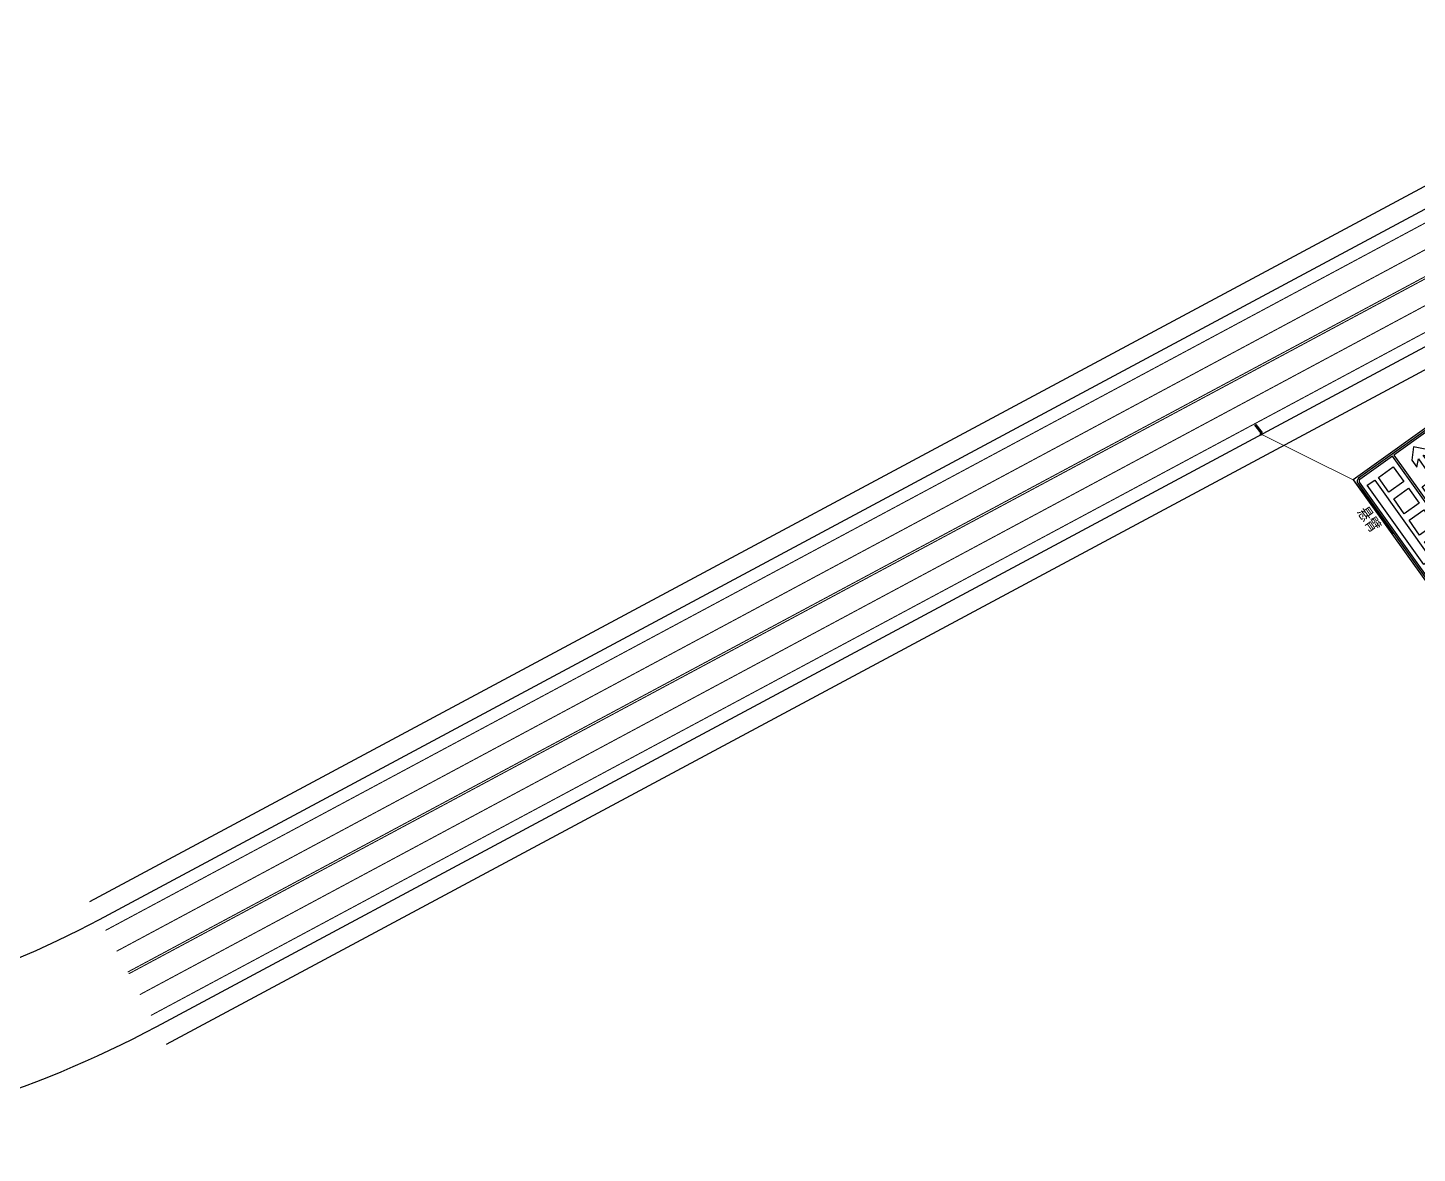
# Model space of a CAD drawing. Extents: x 54765 to 55687, y 61529 to 62330.
# Drawn here: x 55114.2 to 55320.3, y 61672.3 to 61839.2 of the extents above; entities that cross this region are included whole.
import ezdxf

# ---------------------------------------------------------------- set-up
doc = ezdxf.new("R2010")
doc.units = 0
doc.header["$LTSCALE"] = 10
doc.linetypes.add('JTSS01', pattern=[6, 2, -4])
doc.layers.get('0').update_dxf_attribs({"color": 251, "linetype": 'CONTINUOUS', "lineweight": 0})
for name, color, linetype in [('@-交通标志', 7, 'CONTINUOUS'), ('@-路缘石', 7, 'CONTINUOUS'), ('DL-BX', 7, 'CONTINUOUS'), ('参考', 9, 'CONTINUOUS'), ('红线', 1, 'CONTINUOUS')]:
    doc.layers.add(name, color=color, linetype=linetype)
doc.layers.add('@-道路标线', color=7, linetype='CONTINUOUS', lineweight=0)
doc.styles.add('-黑体', font='simhei.ttf', dxfattribs={"width": 0.8})

# ---------------------------------------------------------------- blocks, each defined once
blk = doc.blocks.new('A$C1B03350C')
at = {"layer": '@-交通标志'}
for p, q in [((22.93, 21.27), (0, 20.23)), ((22.13, 20.96), (0.82, 20)), ((22.14, 20.69), (0.83, 19.73)), ((23.85, 1.04), (22.93, 21.27)), ((0, 20.23), (0.92, 0)), ((0.31, 19.43), (1.15, 0.82)), ((0.58, 19.44), (0.85, 13.51)), ((3.65, 18.77), (2.37, 17.21)), ((5.06, 17.34), (3.65, 18.77)), ((6.87, 19.19), (9.57, 19.31)), ((6.99, 16.49), (6.87, 19.19)), ((9.57, 19.31), (9.69, 16.62)), ((10.78, 19.37), (13.48, 19.49)), ((10.9, 16.67), (10.78, 19.37)), ((13.48, 19.49), (13.6, 16.79)), ((14.69, 19.55), (17.39, 19.67)), ((14.82, 16.85), (14.69, 19.55)), ((17.39, 19.67), (17.51, 16.97)), ((18.6, 19.72), (21.3, 19.85)), ((18.73, 17.03), (18.6, 19.72)), ((21.3, 19.85), (21.42, 17.15)), ((22.69, 14.5), (22.42, 20.44)), ((23.54, 1.84), (22.69, 20.45)), ((2.37, 17.21), (2.42, 15.94)), ((2.42, 15.94), (3.28, 16.88)), ((3.28, 16.88), (3.38, 14.71)), ((4.18, 16.92), (5.12, 16.07)), ((4.28, 14.75), (4.18, 16.92)), ((5.12, 16.07), (5.06, 17.34)), ((9.69, 16.62), (6.99, 16.49)), ((13.6, 16.79), (10.9, 16.67)), ((17.51, 16.97), (14.82, 16.85)), ((21.42, 17.15), (18.73, 17.03)), ((0.85, 13.51), (22.69, 14.5)), ((3.38, 14.71), (4.28, 14.75)), ((7.02, 15.82), (21.45, 16.47)), ((7.08, 14.47), (7.02, 15.82)), ((21.52, 15.13), (7.08, 14.47)), ((21.45, 16.47), (21.52, 15.13)), ((22.71, 14.23), (0.86, 13.24)), ((0.86, 13.24), (1.14, 7.04)), ((7.17, 12.72), (9.86, 12.84)), ((7.29, 10.02), (7.17, 12.72)), ((9.86, 12.84), (9.99, 10.14)), ((13.03, 12.98), (15.73, 13.11)), ((13.15, 10.29), (13.03, 12.98)), ((15.73, 13.11), (15.85, 10.41)), ((18.9, 13.25), (21.59, 13.37)), ((19.02, 10.55), (18.9, 13.25)), ((21.59, 13.37), (21.72, 10.68)), ((22.99, 8.03), (22.71, 14.23)), ((3.11, 11.59), (1.67, 10.17)), ((4.38, 11.64), (3.11, 11.59)), ((3.52, 10.7), (4.38, 11.64)), ((5.7, 10.8), (3.52, 10.7)), ((5.74, 9.9), (5.7, 10.8)), ((15.85, 10.41), (13.15, 10.29)), ((21.72, 10.68), (19.02, 10.55)), ((1.67, 10.17), (3.23, 8.89)), ((3.23, 8.89), (4.5, 8.95)), ((3.56, 9.81), (5.74, 9.9)), ((4.5, 8.95), (3.56, 9.81)), ((9.99, 10.14), (7.29, 10.02)), ((7.32, 9.35), (21.75, 10)), ((7.38, 8), (7.32, 9.35)), ((21.81, 8.65), (7.38, 8)), ((21.75, 10), (21.81, 8.65)), ((1.14, 7.04), (22.99, 8.03)), ((23, 7.76), (1.15, 6.77)), ((1.15, 6.77), (1.42, 0.83)), ((6.45, 6.2), (9.15, 6.32)), ((6.57, 3.5), (6.45, 6.2)), ((9.15, 6.32), (9.27, 3.62)), ((10.36, 6.38), (13.06, 6.5)), ((10.48, 3.68), (10.36, 6.38)), ((13.06, 6.5), (13.18, 3.8)), ((14.27, 6.55), (16.97, 6.68)), ((14.39, 3.86), (14.27, 6.55)), ((16.97, 6.68), (17.09, 3.98)), ((23.27, 1.83), (23, 7.76)), ((2.54, 6.02), (5.24, 6.14)), ((2.66, 3.32), (2.54, 6.02)), ((5.24, 6.14), (5.36, 3.45)), ((20.58, 4.99), (18.4, 4.89)), ((18.4, 4.89), (18.44, 3.99)), ((20.91, 5.91), (19.64, 5.85)), ((19.64, 5.85), (20.58, 4.99)), ((22.47, 4.63), (20.91, 5.91)), ((21.03, 3.21), (22.47, 4.63)), ((5.36, 3.45), (2.66, 3.32)), ((2.69, 2.65), (17.12, 3.3)), ((2.75, 1.3), (2.69, 2.65)), ((9.27, 3.62), (6.57, 3.5)), ((13.18, 3.8), (10.48, 3.68)), ((17.09, 3.98), (14.39, 3.86)), ((17.12, 3.3), (17.18, 1.96)), ((18.44, 3.99), (20.62, 4.09)), ((20.62, 4.09), (19.76, 3.15)), ((19.76, 3.15), (21.03, 3.21)), ((0.92, 0), (23.85, 1.04)), ((1.7, 0.58), (23.01, 1.54)), ((1.72, 0.31), (23.02, 1.27)), ((17.18, 1.96), (2.75, 1.3))]:
    blk.add_line(p, q, dxfattribs=at)
for centre, major_axis, start_param, end_param in [((22.15, 20.42), (-0.382, 0.382), 3.972398, 5.543194), ((22.15, 20.42), (-0.191, 0.191), 3.972398, 5.543194), ((0.85, 19.46), (-0.382, 0.382), -0.739991, 0.830805), ((0.85, 19.46), (0.191, 0.191), 0.830805, 2.401601), ((1.69, 0.85), (-0.382, 0.382), 0.830805, 2.401601), ((1.69, 0.85), (0.191, 0.191), 2.401601, 3.972398), ((23, 1.81), (0.191, 0.191), 3.972398, 5.543194), ((23, 1.81), (-0.382, 0.382), 2.401601, 3.972398)]:
    blk.add_ellipse(centre, major_axis=major_axis, ratio=1, start_param=start_param, end_param=end_param, dxfattribs=at)
blk = doc.blocks.new('*U23')
for points in [[(-0.4, 0, 1), (0.4, 0, 1)], [(4.33, -0.73), (4.33, -0.23), (0.33, -0.23), (0.33, -0.73)]]:
    blk.add_hatch(color=256).paths.add_polyline_path(points)
blk.add_lwpolyline([(0.33, -0.23), (4.33, -0.23), (4.33, -0.73), (0.33, -0.73)], close=True)
blk.add_circle((0, 0), 0.4)
at = {"layer": '参考'}
blk.add_point((0, 0.01), dxfattribs=at)
blk = doc.blocks.new('A$C7C13580A')
at = {"layer": '@-交通标志', "xscale": 0.3749999999800803, "yscale": 0.375, "zscale": 0.375, "rotation": 176.7013645626124}
blk.add_blockref('*U23', (1.62, 0.15), dxfattribs=at)

msp = doc.modelspace()

# ---------------------------------------------------------------- linework, layer by layer
at = {"layer": '@-交通标志', "lineweight": 0, "ltscale": 0.5}
msp.add_line((55310.781, 61772.157), (55297.123, 61778.924), dxfattribs=at)
at = {"layer": '@-交通标志'}
msp.add_lwpolyline([(55310.781, 61772.157), (55316.776, 61764.19)], dxfattribs=at)
at = {"layer": '@-路缘石'}
for p, q in [((55124.867, 61706.942), (55335.532, 61819.875)), ((55133.371, 61691.078), (55344.037, 61804.01))]:
    msp.add_line(p, q, dxfattribs=at)
at = {"layer": '@-道路标线', "color": 7, "linetype": 'JTSS01', "ltscale": 0.1, "flags": 128}
msp.add_lwpolyline([(55386.311, 61839.103, 0.15, 0.15, 0.0264321), (55357.274, 61825.46, 0.15, 0.15, 0), (55127.395, 61702.227, 0, 0, 0)], format="xyseb", dxfattribs=at)
at = {"layer": '@-道路标线', "color": 7, "linetype": 'Continuous', "const_width": 0.15, "flags": 128}
for points in [[(55125.741, 61705.312), (55355.621, 61828.545)], [(55132.497, 61692.709), (55353.289, 61811.069)]]:
    msp.add_lwpolyline(points, dxfattribs=at)
at = {"layer": '@-道路标线', "color": 30, "linetype": 'Continuous', "ltscale": 0.08, "const_width": 0.15, "flags": 128}
for points in [[(55129.048, 61699.142), (55358.928, 61822.375)], [(55129.19, 61698.878), (55359.07, 61822.111)]]:
    msp.add_lwpolyline(points, dxfattribs=at)
at = {"layer": '@-道路标线', "color": 7, "linetype": 'JTSS01', "ltscale": 0.1, "const_width": 0.15, "flags": 128}
msp.add_lwpolyline([(55130.844, 61695.793), (55360.724, 61819.026)], dxfattribs=at)
at = {"layer": 'DL-BX'}
for radius in [141, 159]:
    msp.add_arc((55058.371, 61831.278), radius, 253.26313, 298.14188, dxfattribs=at)
at = {"layer": '红线', "color": 1}
for p, q in [((55123.449, 61709.586), (55334.115, 61822.519)), ((55134.789, 61688.434), (55345.454, 61801.366))]:
    msp.add_line(p, q, dxfattribs=at)

# ---------------------------------------------------------------- block references
at = {"layer": '@-交通标志'}
for name, p, rotation in [('A$C1B03350C', (55310.281, 61772.928), 302.9482969952009), ('A$C7C13580A', (55295.963, 61780.035), 310.9482970016467)]:
    msp.add_blockref(name, p, dxfattribs=dict(at, rotation=rotation))

# ---------------------------------------------------------------- texts
at = {"layer": '@-交通标志', "style": '-黑体', "width": 0.8}
msp.add_text('悬臂', height=1.8, rotation=305.10531, dxfattribs=at).set_placement((55311.312, 61767.414))

doc.saveas('drawing.dxf')
